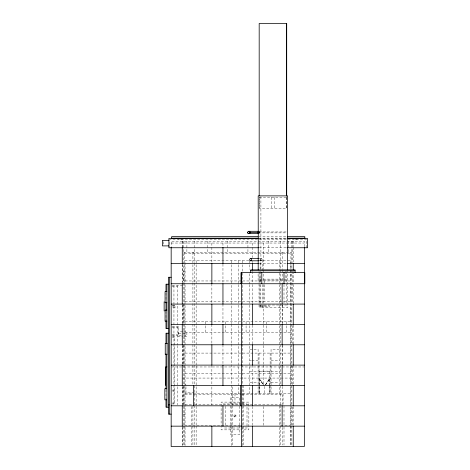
<?xml version="1.0" encoding="UTF-8"?>
<svg xmlns="http://www.w3.org/2000/svg" width="470" height="470" viewBox="0 0 470 470"><rect width="100%" height="100%" fill="white"/><g stroke="black" fill="none" stroke-linecap="round" stroke-linejoin="round"><path stroke-width="0.35" stroke-dasharray="2.35 1.76" d="M259.099 233.373L259.099 231.452M265.697 384.536L269.228 378.99L269.757 378.99L265.732 384.683M265.327 384.93L269.757 378.667M259.182 197.359L286.706 197.359M259.117 231.951L286.124 231.951L286.124 232.873L259.117 232.873M258.723 236.651L286.53 236.651M258.723 238.131L286.882 238.131M258.723 238.501L287.047 238.501M182.748 239.612L179.052 239.612L179.052 238.131M297.422 239.612L293.726 239.612L293.726 238.131M171.168 243.043L304.343 243.043M259.099 247.749L287.047 247.749M183.653 252.296L291.858 252.296M184.581 253.218L290.93 253.218M259.082 258.582L261.438 258.618M248.789 260.615L185.045 260.615L185.045 282.417M258.929 260.615L290.472 260.615L290.472 269.334M259.928 260.803L261.203 260.803M259.093 263.394L286.9 263.394M185.045 271.607L183.194 271.607L183.194 282.323M259.029 279.115L286.771 279.115M259.951 280.038L287.693 280.038M183.194 280.854L185.045 280.854M185.045 280.96L290.472 280.96M172.096 285.584L183.194 285.584M171.955 286.512L177.642 286.512M185.045 301.305L290.472 301.305M259.951 305.007L286.771 305.007M172.396 305.471L175.239 305.471L175.239 307.315L172.396 307.315M172.396 305.8L175.239 305.8M259.951 305.929L269.198 305.929L269.198 306.857L259.029 306.857L259.029 271.484M172.396 306.986L175.239 306.986M185.045 321.65L290.472 321.65M172.167 326.28L178.571 326.28L178.571 336.45M172.167 327.202L178.571 327.202M182.718 331.826L178.559 331.826L178.559 335.527L182.73 335.527M183.412 331.826L186.884 331.826L186.89 336.45L183.423 336.45M185.045 332.748L290.472 332.748M178.559 333.677L182.718 333.677M183.412 333.677L186.884 333.677M172.096 334.599L177.642 334.599M171.955 335.527L177.642 335.527M183.412 335.527L186.89 335.527M172.296 336.45L174.317 336.45L174.317 403.959L172.296 403.959M177.642 336.45L182.73 336.45M172.296 337.372L174.317 337.372M249.776 349.398L258.101 349.398L258.101 365.349M279.374 349.398L271.049 349.398L271.049 365.349M185.045 353.093L290.472 353.093M249.776 360.496L251.168 360.496M251.861 360.496L258.101 360.496M271.049 360.496L279.374 360.496M171.168 366.97L304.343 366.97M259.293 371.435L269.757 371.435M249.776 371.594L258.101 371.594M271.049 371.594L279.374 371.594M185.045 373.439L290.472 373.439M182.266 378.068L293.245 378.068M264.128 385.77L259.816 378.99L259.293 378.99L264.122 385.817M249.776 382.692L258.101 382.692M271.049 382.692L279.374 382.692M185.045 384.536L185.967 384.536M172.296 390.088L174.317 390.088M172.296 391.011L174.317 391.011M194.292 392.861L185.967 392.861L185.967 386.622M185.045 393.789L290.472 393.789M185.045 394.342L193.822 394.342M194.551 394.342L241.374 394.342M242.103 394.342L283.069 394.342M239.359 402.109L221.112 402.109L221.112 429.856L240.094 429.856M242.285 402.109L248.853 402.109L248.853 429.856L240.822 429.856M172.296 403.037L174.317 403.037M222.956 403.959L241.175 403.959M241.903 403.959L247.003 403.959L247.003 428.005L222.956 428.005M185.045 404.329L193.822 404.329M194.551 404.329L241.374 404.329M242.103 404.329L283.069 404.329M183.194 414.135L185.045 414.135M240.299 425.233L185.045 425.233L185.045 283.058M259.293 378.667L263.717 384.93M306.669 247.749L306.669 239.424L169.799 239.424L169.799 247.055M304.343 246.68L304.343 241.198L171.168 241.198L171.168 246.68M293.245 241.198L293.245 246.68M293.245 247.408L293.245 262.665M293.245 271.384L293.245 282.282M293.245 284.462L293.245 304.084M293.245 325.152L293.245 344.774M293.245 365.12L293.245 384.736M293.245 406.456L293.245 425.426M292.781 241.198L292.781 262.46M292.781 271.261L292.781 282.259M292.781 282.993L292.781 302.786M292.781 325.516L292.781 343.846M292.781 365.842L292.781 384.906M292.781 406.908L292.781 425.238M291.858 241.198L291.858 269.151M291.858 269.792L291.858 282.341M291.858 282.993L291.858 302.862M291.858 303.52L291.858 425.25M291.858 425.967L291.858 445.037M290.93 252.296L290.93 269.151M290.93 269.88L290.93 282.341M290.93 283.075L290.93 302.862M290.93 303.591L290.93 323.378M290.93 324.112L290.93 425.25M290.93 425.979L290.93 445.037M290.472 270.062L290.472 325.123M290.472 325.816L290.472 425.233L279.374 425.233L279.374 404.882M290.472 425.955L290.472 445.578M288.621 241.198L288.621 252.296M287.693 270.791L287.693 272.024M287.693 274.028L287.693 307.779L259.951 307.779L259.951 271.29M286.771 271.484L286.771 304.29M286.771 321.65L286.771 332.748M286.577 197.359L286.577 208.457L259.311 208.457L259.311 197.359M286.453 197.359L286.453 208.457M285.842 271.29L285.842 279.115M283.998 284.462L283.998 303.356M283.998 405.81L283.998 425.426M283.998 426.883L283.998 445.049M283.069 393.789L283.069 404.882M282.611 252.296L282.611 269.151M282.611 269.88L282.611 282.341M282.611 305.059L282.611 323.378M282.611 345.368L282.611 364.42M282.611 386.405L282.611 404.729M282.611 427.447L282.611 445.037M282.147 304.807L282.147 323.701M282.147 344.774L282.147 364.391M281.683 252.296L281.683 253.218M280.76 241.198L280.76 269.057M280.76 269.792L280.76 282.259M280.76 282.993L280.76 302.786M280.76 303.52L280.76 404.705M280.76 405.44L280.76 425.238M280.76 425.967L280.76 445.031M279.374 260.615L279.374 283.868M279.374 284.597L279.374 393.789M279.374 427.412L279.374 445.578M274.65 197.359L274.65 208.457M271.237 197.359L271.237 208.457M271.049 366.042L271.049 386.158M271.049 386.851L271.049 393.789M270.121 353.093L270.121 363.997M270.121 364.72L270.121 393.789M269.757 386.035L269.757 371.118L259.293 371.118L259.293 386.035M269.757 386.74L269.757 393.789M269.228 378.99L269.228 384.625M269.228 385.329L269.228 393.789M268.276 241.198L268.276 252.296M266.425 321.65L266.425 332.748M264.575 280.96L264.575 283.868M264.575 284.597L264.575 301.305M264.522 386.387L264.522 393.789M263.652 243.043L263.652 269.204M263.652 269.933L263.652 282.282M263.652 284.462L263.652 303.356M263.652 304.807L263.652 323.701M263.652 325.152L263.652 344.046M263.652 345.497L263.652 364.391M263.652 365.12L263.652 384.736M263.652 406.538L263.652 425.426M262.366 270.62L262.366 259.693L260.145 259.693L260.145 270.62M262.366 284.468L262.366 307.779M260.915 196.613L260.915 269.134M260.145 271.349L260.145 283.739M260.145 284.468L260.145 307.779M259.816 378.99L259.816 386.035M259.816 386.74L259.816 393.789M259.44 197.359L259.44 208.457M259.422 231.951L259.422 232.873M259.293 386.74L259.293 393.789M259.117 231.305L259.117 233.52M259.029 353.093L259.029 363.997M259.029 364.72L259.029 393.789M258.101 274.028L258.101 282.347M258.101 366.042L258.101 386.158M258.101 386.851L258.101 393.789M252.555 243.043L252.555 246.68M252.555 247.408L252.555 257.578M252.555 261.208L252.555 262.665M252.555 271.384L252.555 282.282M252.555 284.462L252.555 303.356M252.555 325.152L252.555 344.046M252.555 365.12L252.555 384.736M252.555 406.538L252.555 425.426M249.776 260.615L249.776 269.334M249.776 273.699L249.776 283.868M249.776 284.597L249.776 393.789M247.931 241.198L247.931 252.296M246.08 321.65L246.08 332.748M243.307 385.465L243.307 405.081M243.307 405.81L243.307 425.426M243.307 426.155L243.307 446.5M242.379 260.615L242.379 323.595M242.379 324.329L242.379 343.37M242.379 344.099L242.379 404.882M242.379 406.339L242.379 445.578M239.665 425.05L239.665 397.485L230.417 397.485L230.417 425.05M239.665 425.773L239.665 434.48L230.417 434.48L230.417 425.773M238.678 260.615L238.678 283.868M238.678 284.597L238.678 325.123M238.678 325.816L238.678 393.789M234.982 393.789L234.982 404.882M232.209 386.916L232.209 405.081M232.209 405.81L232.209 425.426M232.209 426.155L232.209 445.049M231.281 260.615L231.281 323.595M231.281 324.329L231.281 343.37M231.281 344.099L231.281 404.882M231.281 406.339L231.281 445.578M227.586 241.198L227.586 252.296M225.735 321.65L225.735 332.748M225.735 406.339L225.735 425.233M222.956 243.043L222.956 246.68M222.956 264.117L222.956 282.282M222.956 304.084L222.956 323.701M222.956 344.774L222.956 364.391M211.864 243.043L211.864 246.68M211.864 247.408L211.864 262.665M211.864 283.739L211.864 303.356M211.864 324.429L211.864 344.046M211.864 365.12L211.864 384.736M211.864 386.916L211.864 405.081M207.235 241.198L207.235 252.296M205.39 321.65L205.39 332.748M196.143 260.615L196.143 325.123M196.143 325.816L196.143 365.448M196.143 366.177L196.143 404.882M196.143 406.339L196.143 425.233M196.143 425.955L196.143 445.578M194.75 241.198L194.75 262.46M194.75 263.194L194.75 282.259M194.75 282.993L194.75 302.786M194.75 303.52L194.75 404.705M194.75 405.44L194.75 425.238M194.75 425.967L194.75 445.031M193.828 252.296L193.828 253.218M192.906 252.296L192.906 282.341M192.906 283.075L192.906 302.862M192.906 303.591L192.906 323.378M192.906 324.112L192.906 384.942M192.906 406.192L192.906 425.25M192.906 425.979L192.906 445.037M191.513 406.538L191.513 425.426M191.513 426.883L191.513 445.049M186.89 241.198L186.89 252.296M185.045 427.412L185.045 445.578M184.581 252.296L184.581 282.341M184.581 283.075L184.581 302.862M184.581 303.591L184.581 323.378M184.581 324.112L184.581 425.25M184.581 425.979L184.581 445.037M183.653 241.198L183.653 282.341M183.653 282.993L183.653 302.862M183.653 303.52L183.653 425.25M183.653 425.967L183.653 445.037M183.194 304.648L183.194 323.707M183.194 345.438L183.194 364.52M183.194 386.54L183.194 405.075M182.73 241.198L182.73 247.061M182.73 264.657L182.73 282.259M182.73 304.989L182.73 324.053M182.73 345.315L182.73 364.379M182.73 386.375L182.73 404.705M182.73 427.436L182.73 445.031M182.266 241.198L182.266 246.68M182.266 264.117L182.266 283.739M182.266 304.648L182.266 323.707M182.266 345.497L182.266 364.391M182.266 386.751L182.266 405.081M182.266 426.842L182.266 446.5M178.124 238.501L178.124 239.424M177.642 285.584L177.642 344.968M177.642 345.697L177.642 365.425M177.642 366.159L177.642 404.882M173.947 285.584L173.947 343.5M173.947 344.234L173.947 364.027M173.947 364.755L173.947 384.548M173.947 385.282L173.947 405.075M165.992 292.933L165.992 301.664M165.992 311.122L165.992 319.859M165.992 389.601L165.992 399.142M163.331 241.739L163.331 245.205M234.195 415.198L233.872 415.979L234.195 416.767L234.982 417.09L235.764 416.767L236.093 415.979L235.764 415.198L234.982 414.875L234.195 415.198M234.612 416.62A0.74 0.74 0 0 0 235.723 415.979A0.74 0.74 0 0 0 234.612 415.339A0.74 0.74 0 0 0 234.612 416.62M261.99 260.245A1.11 0.911 -90 0 0 261.203 258.582A1.11 0.911 -90 0 0 260.415 260.245A1.11 0.911 -90 0 0 261.99 260.245"/><path stroke-width="0.7" d="M249.87 232.409C249.928 233.837 247.596 233.837 247.655 232.409A1.11 1.11 0 0 1 249.317 231.452L249.87 232.409L258.406 232.409M258.195 269.862L258.271 233.449M258.23 233.484L258.23 231.34M287.605 269.862L287.605 195.878L258.195 195.878L258.236 233.572M258.406 231.305L248.759 231.305L249.317 231.452M248.759 233.52L258.406 233.52M257.995 236.651L171.65 236.651L171.65 238.501M287.258 236.651L304.824 236.651L304.824 238.501M171.65 238.131L257.995 238.131M287.258 238.131L304.824 238.131M258.424 238.501L168.877 238.501L168.877 247.749L258.424 247.749M287.047 238.501L307.597 238.501L307.597 247.749L287.047 247.749M168.877 240.352L162.403 240.352L162.403 245.898L168.877 245.898M250.816 258.618A1.11 0.911 -90 0 1 251.227 260.474A1.11 0.911 -90 0 1 249.705 259.981A1.11 0.911 -90 0 1 250.816 258.618L258.606 258.618M250.581 260.803L258.494 260.803M171.168 263.394L258.565 263.394M287.429 263.394L304.343 263.394M250.704 270.791L295.095 270.791M171.168 277.265L168.395 277.265L168.395 414.135L171.168 414.135M171.168 283.739L304.343 283.739M168.395 284.197L165.992 284.197L165.992 291.476M166.915 291.6L165.07 291.6L165.07 302.698L166.915 302.698M171.168 304.084L304.343 304.084M166.915 310.094L165.07 310.094L165.07 321.192L166.915 321.192M171.168 324.429L304.343 324.429M168.395 328.589L165.992 328.589L165.992 320.587M168.395 333.212L165.992 333.212L165.992 343.546M171.168 344.774L304.343 344.774M171.168 365.12L304.343 365.12M165.992 366.876L166.915 366.876M171.168 385.465L304.343 385.465M166.68 388.702L164.829 388.702L164.829 399.8L166.68 399.8M168.395 404.882L169.323 404.882M171.168 405.81L304.343 405.81M168.395 407.196L165.992 407.196L165.992 399.864M171.168 426.155L304.343 426.155M304.801 283.739L304.801 272.641L240.993 272.641L240.993 283.739M304.343 247.408L304.343 446.5L171.168 446.5L171.168 247.408M295.095 272.641L295.095 269.862L250.704 269.862L250.704 272.641M293.245 263.394L293.245 269.933M293.245 304.084L293.245 324.429M293.245 344.774L293.245 365.12M293.245 385.465L293.245 405.81M293.245 426.155L293.245 446.5M286.706 195.896L286.706 23.5L259.182 23.5L259.182 195.896M286.577 23.5L286.577 195.896M283.998 272.641L283.998 283.739M282.147 283.739L282.147 304.084M282.147 324.429L282.147 344.774M282.147 365.12L282.147 385.465M282.147 405.81L282.147 426.155M261.802 272.641L261.802 283.739M252.555 263.394L252.555 269.933M252.555 304.084L252.555 324.429M252.555 344.774L252.555 365.12M252.555 385.465L252.555 405.81M252.555 426.155L252.555 446.5M249.87 231.305L249.87 233.52M241.457 272.641L241.457 446.5M240.528 385.465L240.528 405.81M222.956 247.408L222.956 263.394M222.956 283.739L222.956 304.084M222.956 324.429L222.956 344.774M222.956 365.12L222.956 385.465M222.956 405.81L222.956 426.155M211.864 263.394L211.864 283.739M211.864 304.084L211.864 324.429M211.864 344.774L211.864 365.12M211.864 426.155L211.864 446.5M193.364 385.465L193.364 405.81M182.266 247.408L182.266 263.394M182.266 283.739L182.266 304.084M182.266 324.429L182.266 344.774M182.266 365.12L182.266 385.465M182.266 405.81L182.266 426.155M169.323 277.265L169.323 414.135M166.915 284.197L166.915 328.589M166.915 333.212L166.915 343.458M166.915 354.433L166.915 407.196M165.992 302.392L165.992 310.588M165.992 353.822L165.992 388.884M165.622 366.97L165.622 385.465M164.142 301.787L164.142 310.999M249.317 233.373A1.11 1.11 0 0 1 247.655 232.409M167.103 343.441L165.252 343.441L165.252 354.539L167.103 354.539L167.103 343.441"/></g></svg>
